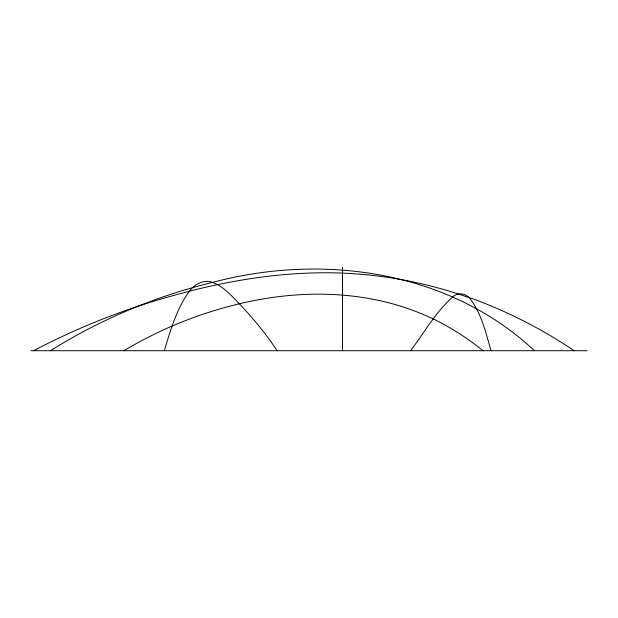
<?xml version="1.0" encoding="UTF-8"?>
<svg xmlns="http://www.w3.org/2000/svg" width="618" height="618" viewBox="0 0 618 618"><rect width="100%" height="100%" fill="white"/><g stroke="black" fill="none" stroke-linecap="round" stroke-linejoin="round"><path stroke-width="0.93" d="M342.526 350.715L342.526 267.285L342.526 267.911M164.311 350.715C170.599 330.159 176.555 308.683 189.494 291.148C194.608 284.102 203.894 279.081 212.561 282.411C223.538 286.458 231.449 295.643 239.398 303.801C253.187 318.417 266.072 333.929 277.15 350.715M410.561 350.715C424.473 332.353 436.045 311.457 453.519 296.238C458.757 292.113 466.513 293.65 470.29 298.996C481.646 314.006 485.864 332.963 491.032 350.715M189.494 291.148C239.405 278.517 290.954 271.063 342.526 273.11A432.639 432.639 0 0 1 468.846 297.582M30.9 350.715L587.1 350.715M433.45 319.104C373.434 290.128 303.392 288.359 239.398 303.801A408.506 408.506 0 0 0 123.847 350.754M534.5 350.715C449.093 270.746 322.874 252.947 212.561 282.411A548.954 548.954 0 0 0 50.398 350.746M342.526 277.219L342.526 298.162M468.915 297.374A471.75 471.75 0 0 1 574.315 350.831M433.504 318.996A261.808 261.808 0 0 1 483.114 350.808M33.897 350.56A696.316 696.316 0 0 1 189.533 291.302"/></g></svg>
